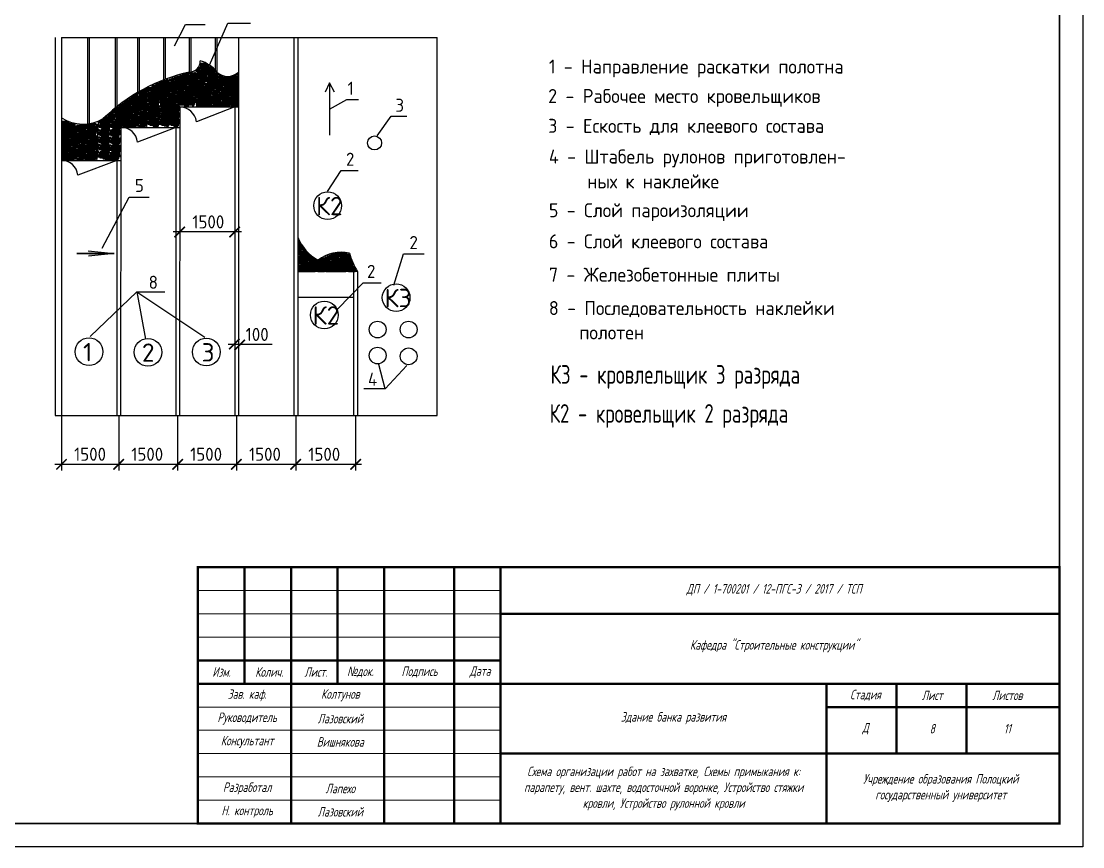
# Model space of a CAD drawing. Header units: millimetres. Extents: x 5763 to 12018931, y 39842 to 3600577.
# Drawn here: x 1861623 to 1907212, y 529475 to 564918 of the extents above; entities that cross this region are included whole.
import ezdxf

# ---------------------------------------------------------------- set-up
doc = ezdxf.new("R2010")
doc.units = ezdxf.units.MM
doc.linetypes.add('ACAD_ISO03W100', pattern=[30, 12, -18])
doc.linetypes.add('ACAD_ISO04W100', pattern=[30, 24, -3, 0, -3])
for name, color, linetype, lineweight in [('0.1 mm ISO', 7, 'Continuous', 9), ('0.4', 7, 'Continuous', 40), ('0.5 mm ISO', 7, 'Continuous', 50), ('МАР 0.8', 7, 'Continuous', 80), ('Оси', 7, 'ACAD_ISO04W100', 15), ('Основная', 7, 'Continuous', 30), ('Основной', 7, 'Continuous', 35)]:
    doc.layers.add(name, color=color, linetype=linetype, lineweight=lineweight)
for name, color, linetype in [('A0-07', 3, 'Continuous'), ('KONTUR', 7, 'Continuous'), ('надколонник', 7, 'Continuous'), ('Размеры', 7, 'Continuous')]:
    doc.layers.add(name, color=color, linetype=linetype)
doc.styles.add('3', font='isocpeur.ttf', dxfattribs={"height": 7})
doc.styles.get("Standard").update_dxf_attribs({"font": 'romans.shx', "width": 0.7, "oblique": 15, "height": 500})
doc.styles.add('style1', font='romans.shx', dxfattribs={"width": 0.7})

msp = doc.modelspace()

# ---------------------------------------------------------------- hatches: boundary and pattern name
h = msp.add_hatch()
h.set_pattern_fill('AR-RROOF', scale=2.25, style=0)
h.set_pattern_definition([(0, (1172642.29, 605653.425), (125.73, 57.15), [857.25, -114.3, 285.75, -57.15]), (0, (1172718.3, 605682), (-57.15, 76.0095), [171.45, -18.8595, 342.9, -42.8625]), (0, (1172670.865, 605702.002), (297.18, 38.2905), [457.2, -80.01, 228.6, -57.15])])
h.paths.add_polyline_path([(1869658.2539, 563055.57125), (1869267.9812, 562954.86287), (1869117.59936, 562777.42423), (1869296.29041, 562611.70675), (1869296.29041, 562709.84433), (1869693.95172, 562565.92433), (1869800.29027, 562743.6746), (1869986.09936, 562754.92423), (1869665.94483, 563052.77721)])
h = msp.add_hatch()
h.set_pattern_fill('AR-RROOF', scale=2.25, style=0)
h.set_pattern_definition([(0, (1172687.29, 605954.924), (125.73, 57.15), [857.25, -114.3, 285.75, -57.15]), (0, (1172763.3, 605983.5), (-57.15, 76.0095), [171.45, -18.8595, 342.9, -42.8625]), (0, (1172715.865, 606003.5), (297.18, 38.2905), [457.2, -80.01, 228.6, -57.15])])
h.paths.add_polyline_path([(1869561.79027, 563114.92424), (1869306.88573, 563147.39337), (1869293.09933, 562883.48597), (1869341.29041, 562860.67424), (1869341.29041, 562858.42424), (1869611.29027, 562867.42397), (1869618.04027, 563049.67424), (1869613.54027, 563101.42424), (1869600.04027, 563103.67424)])
h = msp.add_hatch()
h.set_pattern_fill('AR-RROOF', scale=2.25, style=0)
h.set_pattern_definition([(0, (1171629.79, 605401.424), (125.73, 57.15), [857.25, -114.3, 285.75, -57.15]), (0, (1171705.8, 605430), (-57.15, 76.0095), [171.45, -18.8595, 342.9, -42.8625]), (0, (1171658.365, 605450), (297.18, 38.2905), [457.2, -80.01, 228.6, -57.15])])
h.paths.add_polyline_path([(1868561.84936, 562646.92423), (1867650.59936, 562345.42423), (1868235.59933, 562329.98597), (1868283.79041, 562307.17424), (1868283.79041, 562304.92424), (1868553.79027, 562313.92397), (1868560.54027, 562496.17424), (1868556.04027, 562547.92424), (1868542.54027, 562550.17424)])
h = msp.add_hatch()
h.set_pattern_fill('AR-RROOF', scale=2.25, style=0)
h.set_pattern_definition([(0, (1172922.6, 605378.925), (125.73, 57.15), [857.25, -114.3, 285.75, -57.15]), (0, (1172998.61, 605407.5), (-57.15, 76.0095), [171.45, -18.8595, 342.9, -42.8625]), (0, (1172951.175, 605427.502), (297.18, 38.2905), [457.2, -80.01, 228.6, -57.15])])
h.paths.add_polyline_path([(1869848.84936, 562833.67423), (1868561.48153, 562668.33652), (1868541.59966, 562295.45998), (1869576.59981, 562337.20675), (1869747.59936, 562309.42423), (1869974.26111, 562291.42433), (1870080.59966, 562469.1746), (1870067.09966, 562583.9246), (1870262.84936, 562565.92423)])
h = msp.add_hatch()
h.set_pattern_fill('AR-RROOF', scale=2.25, style=0)
h.set_pattern_definition([(0, (1173387.04, 605270.925), (125.73, 57.15), [857.25, -114.3, 285.75, -57.15]), (0, (1173463.05, 605299.5), (-57.15, 76.0095), [171.45, -18.8595, 342.9, -42.8625]), (0, (1173415.615, 605319.502), (297.18, 38.2905), [457.2, -80.01, 228.6, -57.15])])
h.paths.add_polyline_path([(1870530.59933, 562530.46864), (1870012.7312, 562572.36287), (1869992.84933, 562199.48633), (1870041.04041, 562229.20675), (1870041.04041, 562327.34433), (1870438.70172, 562183.42433), (1870545.04027, 562361.1746), (1870531.54027, 562475.9246), (1870538.29027, 562527.6746)])
h = msp.add_hatch()
h.set_pattern_fill('AR-RROOF', scale=2.25, style=0)
h.set_pattern_definition([(0, (1173911.29, 605376.674), (125.73, 57.15), [857.25, -114.3, 285.75, -57.15]), (0, (1173987.3, 605405.25), (-57.15, 76.0095), [171.45, -18.8595, 342.9, -42.8625]), (0, (1173939.865, 605425.25), (297.18, 38.2905), [457.2, -80.01, 228.6, -57.15])])
h.paths.add_polyline_path([(1870785.79027, 562536.67424), (1870530.88573, 562569.14337), (1870517.09933, 562305.23597), (1870565.29041, 562282.42424), (1870565.29041, 562280.17424), (1870835.29027, 562289.17397), (1870842.04027, 562471.42424), (1870837.54027, 562523.17424), (1870824.04027, 562525.42424)])
h = msp.add_hatch()
h.set_pattern_fill('AR-RROOF', scale=2.25, style=0)
h.set_pattern_definition([(0, (1174192.54, 605396.924), (125.73, 57.15), [857.25, -114.3, 285.75, -57.15]), (0, (1174268.55, 605425.5), (-57.15, 76.0095), [171.45, -18.8595, 342.9, -42.8625]), (0, (1174221.115, 605445.5), (297.18, 38.2905), [457.2, -80.01, 228.6, -57.15])])
h.paths.add_polyline_path([(1870923.22436, 562697.54923), (1870699.34936, 562565.92423), (1870856.84936, 562403.92423), (1870846.54041, 562302.67424), (1870846.54041, 562300.42424), (1870950.22436, 562308.29909), (1870956.97436, 562490.54936), (1870958.09936, 562536.67423), (1870961.47436, 562686.29923)])
h = msp.add_hatch()
h.set_pattern_fill('AR-RROOF', scale=2.25, style=0)
h.set_pattern_definition([(0, (1170124.54, 604762.424), (125.73, 57.15), [857.25, -114.3, 285.75, -57.15]), (0, (1170200.55, 604791), (-57.15, 76.0095), [171.45, -18.8595, 342.9, -42.8625]), (0, (1170153.115, 604811), (297.18, 38.2905), [457.2, -80.01, 228.6, -57.15])])
h.paths.add_polyline_path([(1867288.34936, 562185.67423), (1866683.24257, 561894.62793), (1866669.45616, 561630.72053), (1866778.54041, 561668.17424), (1866778.54041, 561665.92424), (1867048.54027, 561674.92397), (1867055.29027, 561857.17424), (1867050.79027, 561908.92424), (1867261.34936, 561996.67423)])
h = msp.add_hatch()
h.set_pattern_fill('AR-RROOF', scale=2.25, style=0)
h.set_pattern_definition([(0, (1170662.29, 605025.674), (125.73, 57.15), [857.25, -114.3, 285.75, -57.15]), (0, (1170738.3, 605054.25), (-57.15, 76.0095), [171.45, -18.8595, 342.9, -42.8625]), (0, (1170690.865, 605074.25), (297.18, 38.2905), [457.2, -80.01, 228.6, -57.15])])
h.paths.add_polyline_path([(1867598.84936, 562322.92423), (1867281.88573, 562218.14337), (1867268.09933, 561954.23597), (1867316.29041, 561931.42424), (1867316.29041, 561929.17424), (1867586.29027, 561938.17397), (1867593.04027, 562120.42424), (1867588.54027, 562172.17424), (1867575.04027, 562174.42424)])
h = msp.add_hatch()
h.set_pattern_fill('AR-RROOF', scale=2.25, style=0)
h.set_pattern_definition([(0, (1171977.6, 604357.425), (125.73, 57.15), [857.25, -114.3, 285.75, -57.15]), (0, (1172053.61, 604386), (-57.15, 76.0095), [171.45, -18.8595, 342.9, -42.8625]), (0, (1172006.175, 604406.002), (297.18, 38.2905), [457.2, -80.01, 228.6, -57.15])])
h.paths.add_polyline_path([(1869122.83592, 562348.06539), (1867596.59966, 562345.88922), (1867596.59966, 561273.95998), (1868631.59981, 561315.70675), (1868631.59981, 561413.84433), (1869029.26111, 561269.92433), (1869135.59966, 561447.6746), (1869122.09966, 561562.4246), (1869176.09966, 561746.9246)])
h = msp.add_hatch()
h.set_pattern_fill('AR-RROOF', scale=2.25, style=0)
h.set_pattern_definition([(0, (1173521.1, 604325.925), (125.73, 57.15), [857.25, -114.3, 285.75, -57.15]), (0, (1173597.11, 604354.5), (-57.15, 76.0095), [171.45, -18.8595, 342.9, -42.8625]), (0, (1173549.675, 604374.502), (297.18, 38.2905), [457.2, -80.01, 228.6, -57.15])])
h.paths.add_polyline_path([(1870666.33592, 562316.56539), (1869140.09966, 562314.38922), (1869140.09966, 561242.45998), (1870175.09981, 561284.20675), (1870334.84936, 561265.42423), (1870572.76111, 561238.42433), (1870679.09966, 561416.1746), (1870665.59966, 561530.9246), (1870719.59966, 561715.4246)])
h = msp.add_hatch()
h.set_pattern_fill('AR-RROOF', scale=2.25, style=0)
h.set_pattern_definition([(0, (1174028.29, 605151.674), (125.73, 57.15), [857.25, -114.3, 285.75, -57.15]), (0, (1174104.3, 605180.25), (-57.15, 76.0095), [171.45, -18.8595, 342.9, -42.8625]), (0, (1174056.865, 605200.25), (297.18, 38.2905), [457.2, -80.01, 228.6, -57.15])])
h.paths.add_polyline_path([(1870902.79027, 562311.67424), (1870647.88573, 562344.14337), (1870634.09933, 562080.23597), (1870682.29041, 562057.42424), (1870682.29041, 562055.17424), (1870952.29027, 562064.17397), (1870959.04027, 562246.42424), (1870954.54027, 562298.17424), (1870941.04027, 562300.42424)])
h = msp.add_hatch()
h.set_pattern_fill('AR-RROOF', scale=2.25, style=0)
h.set_pattern_definition([(0, (1174037.29, 604931.174), (125.73, 57.15), [857.25, -114.3, 285.75, -57.15]), (0, (1174113.3, 604959.75), (-57.15, 76.0095), [171.45, -18.8595, 342.9, -42.8625]), (0, (1174065.865, 604979.75), (297.18, 38.2905), [457.2, -80.01, 228.6, -57.15])])
h.paths.add_polyline_path([(1870911.79027, 562091.17424), (1870656.88573, 562123.64337), (1870643.09933, 561859.73597), (1870691.29041, 561836.92424), (1870691.29041, 561834.67424), (1870961.29027, 561843.67397), (1870968.04027, 562025.92424), (1870963.54027, 562077.67424), (1870950.04027, 562079.92424)])
h = msp.add_hatch()
h.set_pattern_fill('AR-RROOF', scale=2.25, style=0)
h.set_pattern_definition([(0, (1169620.54, 604456.424), (125.73, 57.15), [857.25, -114.3, 285.75, -57.15]), (0, (1169696.55, 604485), (-57.15, 76.0095), [171.45, -18.8595, 342.9, -42.8625]), (0, (1169649.115, 604505), (297.18, 38.2905), [457.2, -80.01, 228.6, -57.15])])
h.paths.add_polyline_path([(1866012.59936, 561445.42423), (1866226.34933, 561384.98597), (1866274.54041, 561362.17424), (1866274.54041, 561359.92424), (1866544.54027, 561368.92397), (1866551.29027, 561551.17424), (1866546.79027, 561602.92424), (1866737.09936, 561913.42423)])
h = msp.add_hatch()
h.set_pattern_fill('AR-RROOF', scale=2.25, style=0)
h.set_pattern_definition([(0, (1169827.54, 604415.925), (125.73, 57.15), [857.25, -114.3, 285.75, -57.15]), (0, (1169903.55, 604444.5), (-57.15, 76.0095), [171.45, -18.8595, 342.9, -42.8625]), (0, (1169856.115, 604464.502), (297.18, 38.2905), [457.2, -80.01, 228.6, -57.15])])
h.paths.add_polyline_path([(1866971.09933, 561675.46864), (1866453.2312, 561717.36287), (1866433.34933, 561344.48633), (1866481.54041, 561374.20675), (1866481.54041, 561472.34433), (1866879.20172, 561328.42433), (1866985.54027, 561506.1746), (1866972.04027, 561620.9246), (1866978.79027, 561672.6746)])
h = msp.add_hatch()
h.set_pattern_fill('AR-RROOF', scale=2.25, style=0)
h.set_pattern_definition([(0, (1170356.29, 604433.925), (125.73, 57.15), [857.25, -114.3, 285.75, -57.15]), (0, (1170432.3, 604462.5), (-57.15, 76.0095), [171.45, -18.8595, 342.9, -42.8625]), (0, (1170384.865, 604482.502), (297.18, 38.2905), [457.2, -80.01, 228.6, -57.15])])
h.paths.add_polyline_path([(1867499.84933, 561693.46864), (1866981.9812, 561735.36287), (1866962.09933, 561362.48633), (1867010.29041, 561392.20675), (1867010.29041, 561490.34433), (1867407.95172, 561346.42433), (1867589.84936, 561422.92423), (1867500.79027, 561638.9246), (1867507.54027, 561690.6746)])
h = msp.add_hatch()
h.set_pattern_fill('AR-RROOF', scale=2.25, style=0)
h.set_pattern_definition([(0, (1170450.79, 604692.675), (125.73, 57.15), [857.25, -114.3, 285.75, -57.15]), (0, (1170526.8, 604721.25), (-57.15, 76.0095), [171.45, -18.8595, 342.9, -42.8625]), (0, (1170479.365, 604741.252), (297.18, 38.2905), [457.2, -80.01, 228.6, -57.15])])
h.paths.add_polyline_path([(1867594.34933, 561952.21864), (1867076.4812, 561994.11287), (1867056.59933, 561621.23633), (1867104.79041, 561650.95675), (1867104.79041, 561749.09433), (1867587.59936, 561519.67423), (1867608.79027, 561782.9246), (1867595.29027, 561897.6746), (1867602.04027, 561949.4246)])
h = msp.add_hatch()
h.set_pattern_fill('AR-RROOF', scale=2.25, style=0)
h.set_pattern_definition([(0, (1174030.54, 604530.674), (125.73, 57.15), [857.25, -114.3, 285.75, -57.15]), (0, (1174106.55, 604559.25), (-57.15, 76.0095), [171.45, -18.8595, 342.9, -42.8625]), (0, (1174059.115, 604579.25), (297.18, 38.2905), [457.2, -80.01, 228.6, -57.15])])
h.paths.add_polyline_path([(1870905.04027, 561690.67424), (1870650.13573, 561723.14337), (1870636.34933, 561459.23597), (1870684.54041, 561436.42424), (1870684.54041, 561434.17424), (1870954.54027, 561443.17397), (1870961.29027, 561625.42424), (1870956.79027, 561677.17424), (1870943.29027, 561679.42424)])
h = msp.add_hatch()
h.set_pattern_fill('AR-RROOF', scale=2.25, style=0)
h.set_pattern_definition([(0, (1174032.79, 604760.174), (125.73, 57.15), [857.25, -114.3, 285.75, -57.15]), (0, (1174108.8, 604788.75), (-57.15, 76.0095), [171.45, -18.8595, 342.9, -42.8625]), (0, (1174061.365, 604808.75), (297.18, 38.2905), [457.2, -80.01, 228.6, -57.15])])
h.paths.add_polyline_path([(1870907.29027, 561920.17424), (1870652.38573, 561952.64337), (1870638.59933, 561688.73597), (1870686.79041, 561665.92424), (1870686.79041, 561663.67424), (1870956.79027, 561672.67397), (1870963.54027, 561854.92424), (1870959.04027, 561906.67424), (1870945.54027, 561908.92424)])
h = msp.add_hatch()
h.set_pattern_fill('AR-RROOF', scale=2.25, style=0)
h.set_pattern_definition([(0, (1168916.29, 603770.175), (125.73, 57.15), [857.25, -114.3, 285.75, -57.15]), (0, (1168992.3, 603798.75), (-57.15, 76.0095), [171.45, -18.8595, 342.9, -42.8625]), (0, (1168944.865, 603818.752), (297.18, 38.2905), [457.2, -80.01, 228.6, -57.15])])
h.paths.add_polyline_path([(1865731.34936, 561229.42423), (1865541.9812, 561071.61287), (1865522.09933, 560698.73633), (1865570.29041, 560728.45675), (1865570.29041, 560826.59433), (1865967.95172, 560682.67433), (1866074.29027, 560860.4246), (1866060.79027, 560975.1746), (1866067.54027, 561026.9246)])
h = msp.add_hatch()
h.set_pattern_fill('AR-RROOF', scale=2.25, style=0)
h.set_pattern_definition([(0, (1169112.04, 604107.674), (125.73, 57.15), [857.25, -114.3, 285.75, -57.15]), (0, (1169188.05, 604136.25), (-57.15, 76.0095), [171.45, -18.8595, 342.9, -42.8625]), (0, (1169140.615, 604156.25), (297.18, 38.2905), [457.2, -80.01, 228.6, -57.15])])
h.paths.add_polyline_path([(1865994.59936, 561420.67423), (1865715.59936, 561213.67423), (1865717.84933, 561036.23597), (1865766.04041, 561013.42424), (1865766.04041, 561011.17424), (1866036.04027, 561020.17397), (1866042.79027, 561202.42424), (1865974.34936, 561359.92423), (1866024.79027, 561256.42424)])
h = msp.add_hatch()
h.set_pattern_fill('AR-RROOF', scale=2.25, style=0)
h.set_pattern_definition([(0, (1170382.35, 603448.425), (125.73, 57.15), [857.25, -114.3, 285.75, -57.15]), (0, (1170458.36, 603477), (-57.15, 76.0095), [171.45, -18.8595, 342.9, -42.8625]), (0, (1170410.925, 603497.002), (297.18, 38.2905), [457.2, -80.01, 228.6, -57.15])])
h.paths.add_polyline_path([(1867527.58592, 561439.06539), (1866001.34966, 561436.88922), (1866001.34966, 560364.95998), (1867036.34981, 560406.70675), (1867036.34981, 560504.84433), (1867434.01111, 560360.92433), (1867540.34966, 560538.6746), (1867526.84966, 560653.4246), (1867580.84966, 560837.9246)])
h = msp.add_hatch()
h.set_pattern_fill('AR-RROOF', scale=2.25, style=0)
h.set_pattern_definition([(0, (1170894.04, 604008.675), (125.73, 57.15), [857.25, -114.3, 285.75, -57.15]), (0, (1170970.05, 604037.25), (-57.15, 76.0095), [171.45, -18.8595, 342.9, -42.8625]), (0, (1170922.615, 604057.252), (297.18, 38.2905), [457.2, -80.01, 228.6, -57.15])])
h.paths.add_polyline_path([(1868037.59933, 561268.21864), (1867519.7312, 561310.11287), (1867499.84933, 560937.23633), (1867548.04041, 560966.95675), (1867548.04041, 561065.09433), (1867945.70172, 560921.17433), (1868052.04027, 561098.9246), (1868038.54027, 561213.6746), (1868045.29027, 561265.4246)])
h = msp.add_hatch()
h.set_pattern_fill('AR-RROOF', scale=2.25, style=0)
h.set_pattern_definition([(0, (1171269.79, 604017.675), (125.73, 57.15), [857.25, -114.3, 285.75, -57.15]), (0, (1171345.8, 604046.25), (-57.15, 76.0095), [171.45, -18.8595, 342.9, -42.8625]), (0, (1171298.365, 604066.252), (297.18, 38.2905), [457.2, -80.01, 228.6, -57.15])])
h.paths.add_polyline_path([(1868413.34933, 561277.21864), (1867895.4812, 561319.11287), (1867875.59933, 560946.23633), (1867923.79041, 560975.95675), (1867923.79041, 561074.09433), (1868321.45172, 560930.17433), (1868427.79027, 561107.9246), (1868414.29027, 561222.6746), (1868421.04027, 561274.4246)])
h = msp.add_hatch()
h.set_pattern_fill('AR-RROOF', scale=2.25, style=0)
h.set_pattern_definition([(0, (1171735.54, 604314.675), (125.73, 57.15), [857.25, -114.3, 285.75, -57.15]), (0, (1171811.55, 604343.25), (-57.15, 76.0095), [171.45, -18.8595, 342.9, -42.8625]), (0, (1171764.115, 604363.252), (297.18, 38.2905), [457.2, -80.01, 228.6, -57.15])])
h.paths.add_polyline_path([(1868879.09933, 561574.21864), (1868361.2312, 561616.11287), (1868341.34933, 561243.23633), (1868389.54041, 561272.95675), (1868389.54041, 561371.09433), (1868787.20172, 561227.17433), (1868893.54027, 561404.9246), (1868880.04027, 561519.6746), (1868886.79027, 561571.4246)])
h = msp.add_hatch()
h.set_pattern_fill('AR-RROOF', scale=2.25, style=0)
h.set_pattern_definition([(0, (1174026.04, 604339.424), (125.73, 57.15), [857.25, -114.3, 285.75, -57.15]), (0, (1174102.05, 604368), (-57.15, 76.0095), [171.45, -18.8595, 342.9, -42.8625]), (0, (1174054.615, 604388), (297.18, 38.2905), [457.2, -80.01, 228.6, -57.15])])
h.paths.add_polyline_path([(1870900.54027, 561499.42424), (1870645.63573, 561531.89337), (1870631.84933, 561267.98597), (1870680.04041, 561245.17424), (1870680.04041, 561242.92424), (1870950.04027, 561251.92397), (1870956.79027, 561434.17424), (1870952.29027, 561485.92424), (1870938.79027, 561488.17424)])
h = msp.add_hatch()
h.set_pattern_fill('AR-RROOF', scale=2.25, style=0)
h.set_pattern_definition([(0, (1168288.54, 603315.675), (125.73, 57.15), [857.25, -114.3, 285.75, -57.15]), (0, (1168364.55, 603344.25), (-57.15, 76.0095), [171.45, -18.8595, 342.9, -42.8625]), (0, (1168317.115, 603364.252), (297.18, 38.2905), [457.2, -80.01, 228.6, -57.15])])
h.paths.add_polyline_path([(1865204.84936, 560745.67423), (1864914.2312, 560617.11287), (1864894.34933, 560244.23633), (1864942.54041, 560273.95675), (1864942.54041, 560372.09433), (1865340.20172, 560228.17433), (1865446.54027, 560405.9246), (1865433.04027, 560520.6746), (1865439.79027, 560572.4246)])
h = msp.add_hatch()
h.set_pattern_fill('AR-RROOF', scale=2.25, style=0)
h.set_pattern_definition([(0, (1168612.54, 603671.174), (125.73, 57.15), [857.25, -114.3, 285.75, -57.15]), (0, (1168688.55, 603699.75), (-57.15, 76.0095), [171.45, -18.8595, 342.9, -42.8625]), (0, (1168641.115, 603719.75), (297.18, 38.2905), [457.2, -80.01, 228.6, -57.15])])
h.paths.add_polyline_path([(1865533.34936, 561071.92423), (1865195.84936, 560770.42423), (1865218.34933, 560599.73597), (1865266.54041, 560576.92424), (1865266.54041, 560574.67424), (1865536.54027, 560583.67397), (1865543.29027, 560765.92424), (1865538.79027, 560817.67424), (1865525.29027, 560819.92424)])
h = msp.add_hatch()
h.set_pattern_fill('AR-RROOF', scale=2.25, style=0)
h.set_pattern_definition([(0, (1168916.29, 603475.425), (125.73, 57.15), [857.25, -114.3, 285.75, -57.15]), (0, (1168992.3, 603504), (-57.15, 76.0095), [171.45, -18.8595, 342.9, -42.8625]), (0, (1168944.865, 603524.002), (297.18, 38.2905), [457.2, -80.01, 228.6, -57.15])])
h.paths.add_polyline_path([(1866059.84933, 560734.96864), (1865541.9812, 560776.86287), (1865522.09933, 560403.98633), (1865570.29041, 560433.70675), (1865570.29041, 560531.84433), (1865967.95172, 560387.92433), (1866074.29027, 560565.6746), (1866060.79027, 560680.4246), (1866067.54027, 560732.1746)])
h = msp.add_hatch()
h.set_pattern_fill('AR-RROOF', scale=2.25, style=0)
h.set_pattern_definition([(0, (1170871.54, 603455.175), (125.73, 57.15), [857.25, -114.3, 285.75, -57.15]), (0, (1170947.55, 603483.75), (-57.15, 76.0095), [171.45, -18.8595, 342.9, -42.8625]), (0, (1170900.115, 603503.752), (297.18, 38.2905), [457.2, -80.01, 228.6, -57.15])])
h.paths.add_polyline_path([(1868015.09933, 560714.71864), (1867497.2312, 560756.61287), (1867477.34933, 560383.73633), (1867525.54041, 560413.45675), (1867525.54041, 560511.59433), (1867923.20172, 560367.67433), (1868029.54027, 560545.4246), (1868016.04027, 560660.1746), (1868022.79027, 560711.9246)])
h = msp.add_hatch()
h.set_pattern_fill('AR-RROOF', scale=2.25, style=0)
h.set_pattern_definition([(0, (1170880.54, 603736.425), (125.73, 57.15), [857.25, -114.3, 285.75, -57.15]), (0, (1170956.55, 603765), (-57.15, 76.0095), [171.45, -18.8595, 342.9, -42.8625]), (0, (1170909.115, 603785.002), (297.18, 38.2905), [457.2, -80.01, 228.6, -57.15])])
h.paths.add_polyline_path([(1868024.09933, 560995.96864), (1867506.2312, 561037.86287), (1867486.34933, 560664.98633), (1867534.54041, 560694.70675), (1867534.54041, 560792.84433), (1867932.20172, 560648.92433), (1868038.54027, 560826.6746), (1868025.04027, 560941.4246), (1868031.79027, 560993.1746)])
h = msp.add_hatch()
h.set_pattern_fill('AR-RROOF', scale=2.25, style=0)
h.set_pattern_definition([(0, (1171269.79, 603731.925), (125.73, 57.15), [857.25, -114.3, 285.75, -57.15]), (0, (1171345.8, 603760.5), (-57.15, 76.0095), [171.45, -18.8595, 342.9, -42.8625]), (0, (1171298.365, 603780.502), (297.18, 38.2905), [457.2, -80.01, 228.6, -57.15])])
h.paths.add_polyline_path([(1868413.34933, 560991.46864), (1867895.4812, 561033.36287), (1867875.59933, 560660.48633), (1867923.79041, 560690.20675), (1867923.79041, 560788.34433), (1868321.45172, 560644.42433), (1868427.79027, 560822.1746), (1868414.29027, 560936.9246), (1868421.04027, 560988.6746)])
h = msp.add_hatch()
h.set_pattern_fill('AR-RROOF', scale=2.25, style=0)
h.set_pattern_definition([(0, (1171278.79, 603450.675), (125.73, 57.15), [857.25, -114.3, 285.75, -57.15]), (0, (1171354.8, 603479.25), (-57.15, 76.0095), [171.45, -18.8595, 342.9, -42.8625]), (0, (1171307.365, 603499.252), (297.18, 38.2905), [457.2, -80.01, 228.6, -57.15])])
h.paths.add_polyline_path([(1868422.34933, 560710.21864), (1867904.4812, 560752.11287), (1867884.59933, 560379.23633), (1867932.79041, 560408.95675), (1867932.79041, 560507.09433), (1868330.45172, 560363.17433), (1868436.79027, 560540.9246), (1868423.29027, 560655.6746), (1868430.04027, 560707.4246)])
h = msp.add_hatch()
h.set_pattern_fill('AR-RROOF', scale=2.25, style=0)
h.set_pattern_definition([(0, (1166745.04, 603466.424), (125.73, 57.15), [857.25, -114.3, 285.75, -57.15]), (0, (1166821.05, 603495), (-57.15, 76.0095), [171.45, -18.8595, 342.9, -42.8625]), (0, (1166773.615, 603515), (297.18, 38.2905), [457.2, -80.01, 228.6, -57.15])])
h.paths.add_polyline_path([(1863619.54027, 560626.42424), (1863364.63573, 560658.89337), (1863350.84933, 560394.98597), (1863399.04041, 560372.17424), (1863399.04041, 560369.92424), (1863669.04027, 560378.92397), (1863675.79027, 560561.17424), (1863671.29027, 560612.92424), (1863657.79027, 560615.17424)])
h = msp.add_hatch()
h.set_pattern_fill('AR-RROOF', scale=2.25, style=0)
h.set_pattern_definition([(0, (1167738.6, 603095.175), (125.73, 57.15), [857.25, -114.3, 285.75, -57.15]), (0, (1167814.61, 603123.75), (-57.15, 76.0095), [171.45, -18.8595, 342.9, -42.8625]), (0, (1167767.175, 603143.752), (297.18, 38.2905), [457.2, -80.01, 228.6, -57.15])])
h.paths.add_polyline_path([(1864815.59936, 560536.42423), (1863377.48153, 560384.58652), (1863357.59966, 560011.70998), (1864370.09936, 560023.42423), (1864550.09936, 560018.92423), (1864790.26111, 560007.67433), (1864896.59966, 560185.4246), (1864883.09966, 560300.1746), (1864937.09966, 560484.6746)])
h = msp.add_hatch()
h.set_pattern_fill('AR-RROOF', scale=2.25, style=0)
h.set_pattern_definition([(0, (1167026.29, 603385.424), (125.73, 57.15), [857.25, -114.3, 285.75, -57.15]), (0, (1167102.3, 603414), (-57.15, 76.0095), [171.45, -18.8595, 342.9, -42.8625]), (0, (1167054.865, 603434), (297.18, 38.2905), [457.2, -80.01, 228.6, -57.15])])
h.paths.add_polyline_path([(1863900.79027, 560545.42424), (1863645.88573, 560577.89337), (1863632.09933, 560313.98597), (1863680.29041, 560291.17424), (1863680.29041, 560288.92424), (1863950.29027, 560297.92397), (1863957.04027, 560480.17424), (1863952.54027, 560531.92424), (1863939.04027, 560534.17424)])
h = msp.add_hatch()
h.set_pattern_fill('AR-RROOF', scale=2.25, style=0)
h.set_pattern_definition([(0, (1168266.04, 602989.425), (125.73, 57.15), [857.25, -114.3, 285.75, -57.15]), (0, (1168342.05, 603018), (-57.15, 76.0095), [171.45, -18.8595, 342.9, -42.8625]), (0, (1168294.615, 603038.002), (297.18, 38.2905), [457.2, -80.01, 228.6, -57.15])])
h.paths.add_polyline_path([(1865409.59933, 560248.96864), (1864891.7312, 560290.86287), (1864871.84933, 559917.98633), (1864920.04041, 559947.70675), (1864920.04041, 560045.84433), (1865317.70172, 559901.92433), (1865424.04027, 560079.6746), (1865410.54027, 560194.4246), (1865417.29027, 560246.1746)])
h = msp.add_hatch()
h.set_pattern_fill('AR-RROOF', scale=2.25, style=0)
h.set_pattern_definition([(0, (1168727.29, 602993.925), (125.73, 57.15), [857.25, -114.3, 285.75, -57.15]), (0, (1168803.3, 603022.5), (-57.15, 76.0095), [171.45, -18.8595, 342.9, -42.8625]), (0, (1168755.865, 603042.502), (297.18, 38.2905), [457.2, -80.01, 228.6, -57.15])])
h.paths.add_polyline_path([(1865870.84933, 560253.46864), (1865352.9812, 560295.36287), (1865333.09933, 559922.48633), (1865381.29041, 559952.20675), (1865381.29041, 560050.34433), (1865778.95172, 559906.42433), (1865885.29027, 560084.1746), (1865871.79027, 560198.9246), (1865878.54027, 560250.6746)])
h = msp.add_hatch()
h.set_pattern_fill('AR-RROOF', scale=2.25, style=0)
h.set_pattern_definition([(0, (1168776.79, 603322.425), (125.73, 57.15), [857.25, -114.3, 285.75, -57.15]), (0, (1168852.8, 603351), (-57.15, 76.0095), [171.45, -18.8595, 342.9, -42.8625]), (0, (1168805.365, 603371.002), (297.18, 38.2905), [457.2, -80.01, 228.6, -57.15])])
h.paths.add_polyline_path([(1865920.34933, 560581.96864), (1865402.4812, 560623.86287), (1865382.59933, 560250.98633), (1865430.79041, 560280.70675), (1865430.79041, 560378.84433), (1865828.45172, 560234.92433), (1865934.79027, 560412.6746), (1865921.29027, 560527.4246), (1865928.04027, 560579.1746)])
h = msp.add_hatch()
h.set_pattern_fill('AR-RROOF', scale=2.25, style=0)
h.set_pattern_definition([(0, (1167734.1, 602033.175), (125.73, 57.15), [857.25, -114.3, 285.75, -57.15]), (0, (1167810.11, 602061.75), (-57.15, 76.0095), [171.45, -18.8595, 342.9, -42.8625]), (0, (1167762.675, 602081.752), (297.18, 38.2905), [457.2, -80.01, 228.6, -57.15])])
h.paths.add_polyline_path([(1864879.33592, 560023.81539), (1863353.09966, 560021.63922), (1863353.09966, 558949.70998), (1864388.09981, 558991.45675), (1864525.34936, 558970.42423), (1864785.76111, 558945.67433), (1864892.09966, 559123.4246), (1864878.59966, 559238.1746), (1864932.59966, 559422.6746)])
h = msp.add_hatch()
h.set_pattern_fill('AR-RROOF', scale=2.25, style=0)
h.set_pattern_definition([(0, (1168275.04, 602678.925), (125.73, 57.15), [857.25, -114.3, 285.75, -57.15]), (0, (1168351.05, 602707.5), (-57.15, 76.0095), [171.45, -18.8595, 342.9, -42.8625]), (0, (1168303.615, 602727.502), (297.18, 38.2905), [457.2, -80.01, 228.6, -57.15])])
h.paths.add_polyline_path([(1865418.59933, 559938.46864), (1864900.7312, 559980.36287), (1864880.84933, 559607.48633), (1864929.04041, 559637.20675), (1864929.04041, 559735.34433), (1865326.70172, 559591.42433), (1865433.04027, 559769.1746), (1865419.54027, 559883.9246), (1865426.29027, 559935.6746)])
h = msp.add_hatch()
h.set_pattern_fill('AR-RROOF', scale=2.25, style=0)
h.set_pattern_definition([(0, (1168745.29, 602663.175), (125.73, 57.15), [857.25, -114.3, 285.75, -57.15]), (0, (1168821.3, 602691.75), (-57.15, 76.0095), [171.45, -18.8595, 342.9, -42.8625]), (0, (1168773.865, 602711.752), (297.18, 38.2905), [457.2, -80.01, 228.6, -57.15])])
h.paths.add_polyline_path([(1865888.84933, 559922.71864), (1865370.9812, 559964.61287), (1865351.09933, 559591.73633), (1865399.29041, 559621.45675), (1865399.29041, 559719.59433), (1865796.95172, 559575.67433), (1865903.29027, 559753.4246), (1865889.79027, 559868.1746), (1865896.54027, 559919.9246)])
h = msp.add_hatch()
h.set_pattern_fill('AR-RROOF', scale=2.25, style=0)
h.set_pattern_definition([(0, (1168288.54, 602366.175), (125.73, 57.15), [857.25, -114.3, 285.75, -57.15]), (0, (1168364.55, 602394.75), (-57.15, 76.0095), [171.45, -18.8595, 342.9, -42.8625]), (0, (1168317.115, 602414.752), (297.18, 38.2905), [457.2, -80.01, 228.6, -57.15])])
h.paths.add_polyline_path([(1865432.09933, 559625.71864), (1864914.2312, 559667.61287), (1864894.34933, 559294.73633), (1864942.54041, 559324.45675), (1864942.54041, 559422.59433), (1865340.20172, 559278.67433), (1865446.54027, 559456.4246), (1865433.04027, 559571.1746), (1865439.79027, 559622.9246)])
h = msp.add_hatch()
h.set_pattern_fill('AR-RROOF', scale=2.25, style=0)
h.set_pattern_definition([(0, (1168758.79, 602332.425), (125.73, 57.15), [857.25, -114.3, 285.75, -57.15]), (0, (1168834.8, 602361), (-57.15, 76.0095), [171.45, -18.8595, 342.9, -42.8625]), (0, (1168787.365, 602381.002), (297.18, 38.2905), [457.2, -80.01, 228.6, -57.15])])
h.paths.add_polyline_path([(1865902.34933, 559591.96864), (1865384.4812, 559633.86287), (1865364.59933, 559260.98633), (1865412.79041, 559290.70675), (1865412.79041, 559388.84433), (1865810.45172, 559244.92433), (1865916.79027, 559422.6746), (1865903.29027, 559537.4246), (1865910.04027, 559589.1746)])
h = msp.add_hatch()
h.set_pattern_fill('AR-RROOF', scale=2.25, style=0)
h.set_pattern_definition([(0, (1168239.04, 602048.925), (125.73, 57.15), [857.25, -114.3, 285.75, -57.15]), (0, (1168315.05, 602077.5), (-57.15, 76.0095), [171.45, -18.8595, 342.9, -42.8625]), (0, (1168267.615, 602097.502), (297.18, 38.2905), [457.2, -80.01, 228.6, -57.15])])
h.paths.add_polyline_path([(1865382.59933, 559308.46864), (1864864.7312, 559350.36287), (1864844.84933, 558977.48633), (1864893.04041, 559007.20675), (1864893.04041, 559105.34433), (1865290.70172, 558961.42433), (1865397.04027, 559139.1746), (1865383.54027, 559253.9246), (1865390.29027, 559305.6746)])
h = msp.add_hatch()
h.set_pattern_fill('AR-RROOF', scale=2.25, style=0)
h.set_pattern_definition([(0, (1168713.79, 602030.925), (125.73, 57.15), [857.25, -114.3, 285.75, -57.15]), (0, (1168789.8, 602059.5), (-57.15, 76.0095), [171.45, -18.8595, 342.9, -42.8625]), (0, (1168742.365, 602079.502), (297.18, 38.2905), [457.2, -80.01, 228.6, -57.15])])
h.paths.add_polyline_path([(1865857.34933, 559290.46864), (1865339.4812, 559332.36287), (1865319.59933, 558959.48633), (1865367.79041, 558989.20675), (1865517.59936, 558970.42423), (1865765.45172, 558943.42433), (1865871.79027, 559121.1746), (1865858.29027, 559235.9246), (1865865.04027, 559287.6746)])
h = msp.add_hatch()
h.set_pattern_fill('AR-RROOF', scale=2.25, style=0)
h.set_pattern_definition([(0, (1176890.29, 597271.05), (125.73, 57.15), [857.25, -114.3, 285.75, -57.15]), (0, (1176966.3, 597299.624), (-57.15, 76.0095), [171.45, -18.8595, 342.9, -42.8625]), (0, (1176918.865, 597319.627), (297.18, 38.2905), [457.2, -80.01, 228.6, -57.15])])
h.paths.add_polyline_path([(1873749.55163, 555169.68966), (1873496.09936, 555653.92423), (1873496.09933, 554199.61106), (1873544.29041, 554176.79933), (1873544.29041, 554174.54933), (1876067.85235, 554180.27253), (1874373.59936, 554659.42423), (1874128.46978, 554822.91202), (1874114.96978, 554825.16202)])
h = msp.add_hatch()
h.set_pattern_fill('AR-RROOF', scale=2.25, style=0)
h.set_pattern_definition([(0, (1178593.54, 597598.424), (125.73, 57.15), [857.25, -114.3, 285.75, -57.15]), (0, (1178669.55, 597627), (-57.15, 76.0095), [171.45, -18.8595, 342.9, -42.8625]), (0, (1178622.115, 597647), (297.18, 38.2905), [457.2, -80.01, 228.6, -57.15])])
h.paths.add_polyline_path([(1875011.75745, 554959.33414), (1874373.59936, 554659.42423), (1875154.34936, 554438.92423), (1876067.84403, 554174.54932), (1875857.57069, 554554.55299), (1875716.84936, 554965.42423), (1875556.67929, 554990.86848), (1875544.88785, 554992.10853), (1875528.8933, 554993.65386)])
at = {"layer": 'надколонник', "linetype": 'ACAD_ISO03W100'}
h = msp.add_hatch(color=0, dxfattribs=at)
h.paths.add_polyline_path([(1864493.1614, 555066.50777), (1864547.11451, 554958.67163), (1864545.08963, 554952.35116), (1865621.043, 554952.35116)])
h.paths.add_polyline_path([(1865621.043, 554952.35116), (1864545.08963, 554952.35116), (1864505.51544, 554828.8242)])
msp.add_hatch(color=0, dxfattribs=at).paths.add_polyline_path([(1865621.043, 554952.35116), (1864545.08963, 554952.35116), (1864505.51544, 554828.8242)])

# ---------------------------------------------------------------- linework, layer by layer
at = {"ltscale": 150}
msp.add_line((1906211.87902, 541475.20431), (1906211.87902, 587955.20431), dxfattribs=at)
at = {"color": 0, "linetype": 'ByBlock', "const_width": 67.5}
for points in [[(1868206.16988, 555644.72876), (1868656.16988, 556094.72876)], [(1868656.16988, 556094.72876), (1868206.16988, 555644.72876)], [(1870568.84949, 555644.03908), (1871018.84949, 556094.03908)], [(1871018.84949, 556094.03908), (1870568.84949, 555644.03908)], [(1871002.21423, 551285.78916), (1870552.21423, 550835.78916)], [(1871231.71423, 551245.28916), (1870781.71423, 550795.28916)], [(1863128.09936, 545668.87099), (1863578.09936, 546118.87099)], [(1863578.09936, 546118.87099), (1863128.09936, 545668.87099)], [(1863128.09936, 545668.87099), (1863578.09936, 546118.87099)], [(1863578.09936, 546118.87099), (1863128.09936, 545668.87099)], [(1865582.84936, 545668.87099), (1866032.84936, 546118.87099)], [(1866032.84936, 546118.87099), (1865582.84936, 545668.87099)], [(1868111.84936, 545668.87099), (1868561.84936, 546118.87099)], [(1868561.84936, 546118.87099), (1868111.84936, 545668.87099)], [(1870638.59936, 545668.87099), (1871088.59936, 546118.87099)], [(1871088.59936, 546118.87099), (1870638.59936, 545668.87099)], [(1873187.84936, 545668.87099), (1873637.84936, 546118.87099)], [(1873637.84936, 546118.87099), (1873187.84936, 545668.87099)], [(1875759.59936, 545668.87099), (1876209.59936, 546118.87099)], [(1876209.59936, 546118.87099), (1875759.59936, 545668.87099)]]:
    msp.add_lwpolyline(points, dxfattribs=at)
at = {"layer": '0.1 mm ISO'}
for p, q in [((1882211.87902, 540475.20431), (1869211.87902, 540475.20431)), ((1882211.87902, 539475.20431), (1869211.87902, 539475.20431)), ((1882211.87902, 538475.20431), (1869211.87902, 538475.20431)), ((1882211.87902, 535475.20431), (1869211.87902, 535475.20431)), ((1882211.87902, 534475.20431), (1869211.87902, 534475.20431)), ((1882211.87902, 533475.20431), (1869211.87902, 533475.20431)), ((1882211.87902, 532475.20431), (1869211.87902, 532475.20431)), ((1882211.87902, 531475.20431), (1869211.87902, 531475.20431))]:
    msp.add_line(p, q, dxfattribs=at)
at = {"layer": '0.5 mm ISO', "const_width": 100}
for points in [[(1869211.87902, 541475.20431), (1869211.87902, 530475.20431), (1906211.87902, 530475.20431), (1906211.87902, 541475.20431), (1869211.87902, 541475.20431)], [(1871211.87902, 541475.20431), (1871211.87902, 536475.20431)], [(1873211.87902, 541475.20431), (1873211.87902, 530475.20431)], [(1875211.87902, 541475.20431), (1875211.87902, 536475.20431)], [(1877211.87902, 541475.20431), (1877211.87902, 530475.20431)], [(1880211.87902, 541475.20431), (1880211.87902, 530475.20431)], [(1882211.87902, 541475.20431), (1882211.87902, 530475.20431)], [(1882211.87902, 539475.20431), (1906211.87902, 539475.20431)], [(1869211.87902, 537475.20431), (1882211.87902, 537475.20431)], [(1869211.87902, 536475.20431), (1882211.87902, 536475.20431)], [(1882211.87902, 536475.20431), (1906211.87902, 536475.20431)], [(1896211.87902, 536475.20431), (1896211.87902, 530475.20431)], [(1899211.87902, 536475.20431), (1899211.87902, 533475.20431)], [(1902211.87902, 536475.20431), (1902211.87902, 533475.20431)], [(1896211.87902, 535475.20431), (1906211.87902, 535475.20431)], [(1882211.87902, 533475.20431), (1906211.87902, 533475.20431)]]:
    msp.add_lwpolyline(points, dxfattribs=at)
at = {"layer": 'A0-07', "color": 0}
for p, q in [((1864493.1614, 555066.50777), (1865621.043, 554952.35116)), ((1865621.043, 554952.35116), (1864505.51544, 554828.8242))]:
    msp.add_line(p, q, dxfattribs=at)
at = {"layer": 'KONTUR'}
for p, q in [((1907211.87902, 648275.20431), (1907211.87902, 529475.20431)), ((1907211.87902, 529475.20431), (1739011.87902, 529475.20431))]:
    msp.add_line(p, q, dxfattribs=at)
at = {"layer": 'МАР 0.8', "color": 7, "lineweight": 25}
for centre in [(1874781.21874, 557001.75311), (1877724.21874, 553050.75311), (1874637.6479, 552303.47675), (1864534.71874, 550728.75311), (1867063.71874, 550706.25311), (1869570.21874, 550717.50311)]:
    msp.add_circle(centre, 594.36949, dxfattribs=at)
at = {"layer": 'Оси', "color": 0, "linetype": 'ByBlock', "lineweight": 25, "ltscale": 100}
for p, q in [((1868210.84936, 563855.17423), (1868683.34936, 564784.42423)), ((1868683.34936, 564784.42423), (1869518.09936, 564784.42423)), ((1869707.97728, 563038.35143), (1870492.34936, 564831.67423)), ((1870492.34936, 564831.67423), (1871468.84936, 564831.67423)), ((1863082.89067, 564214.92843), (1863082.89067, 547988.17423)), ((1863353.09936, 564226.42423), (1863353.09936, 547988.17423)), ((1863353.09936, 564226.42423), (1870960.34936, 564226.42423)), ((1863353.09936, 564226.42423), (1864464.59936, 564226.42423)), ((1864464.59936, 564226.42423), (1864464.59936, 560510.244)), ((1864464.59936, 564226.42423), (1865576.09936, 564226.42423)), ((1864534.34894, 564226.42451), (1864534.34894, 560519.31134)), ((1865576.09936, 564226.42423), (1866687.59936, 564226.42423)), ((1865652.59894, 564226.42451), (1865652.59894, 561188.42712)), ((1865722.34852, 564226.42479), (1865722.34852, 561244.43313)), ((1865722.34894, 564226.42451), (1865722.34852, 561244.43313)), ((1866617.84936, 564226.42423), (1866617.84936, 561857.6645)), ((1866687.59936, 564226.42423), (1867799.09936, 564226.42423)), ((1866687.59936, 564226.42423), (1866687.59936, 561898.05785)), ((1866687.59936, 564226.42423), (1866687.59936, 561898.05785)), ((1867729.34936, 564226.42423), (1867729.34936, 562394.78935)), ((1867799.09936, 564226.42423), (1867799.09917, 562421.46887)), ((1867799.09936, 564226.42423), (1868910.59936, 564226.42423)), ((1868840.84936, 564226.42423), (1868840.84936, 562732.42423)), ((1868910.59936, 564226.42423), (1870022.09936, 564226.42423)), ((1868910.59936, 564226.42423), (1868910.59936, 562736.19403)), ((1869952.34936, 564226.42423), (1869952.34936, 562820.9061)), ((1870022.09936, 564226.42423), (1870022.09915, 562732.42451)), ((1870022.09936, 564226.42423), (1879483.34936, 564226.42423)), ((1870960.34936, 564226.42423), (1870960.34936, 547988.17423)), ((1873329.59949, 564226.42423), (1873329.59949, 547988.17423)), ((1873496.09936, 564226.42423), (1873496.09936, 547988.17423)), ((1879483.34936, 548500.92843), (1879483.34936, 564214.92843)), ((1874868.59936, 562266.67423), (1874681.84936, 561866.17423)), ((1874868.59936, 562266.67423), (1874868.59936, 560025.67423)), ((1875075.59936, 561866.17423), (1874868.59936, 562266.67423)), ((1868435.64553, 561238.42423), (1868424.59936, 547988.17423)), ((1868435.64553, 561238.42423), (1870793.84949, 561238.42423)), ((1868435.64553, 561238.42423), (1870960.34936, 561238.42423)), ((1870793.84949, 561238.42423), (1869144.39553, 560603.92423)), ((1870793.84949, 561238.42423), (1870793.84949, 547988.17423)), ((1874868.59936, 561146.17423), (1875611.09936, 561560.17423)), ((1875611.09936, 561560.17423), (1876112.84936, 561560.17423)), ((1876911.59936, 560000.92423), (1877503.34936, 560842.42423)), ((1877503.34936, 560842.42423), (1878176.09936, 560842.42423)), ((1865906.83851, 560360.92423), (1865888.84936, 547988.17423)), ((1865906.83851, 560360.92423), (1868258.09936, 560360.92423)), ((1865911.14565, 560360.92423), (1868434.91387, 560360.77683)), ((1868258.09936, 560360.92423), (1866619.89565, 559726.42423)), ((1868258.09949, 560360.92423), (1868258.09949, 547988.17423)), ((1863346.34936, 558945.67423), (1865722.34936, 558945.67423)), ((1863353.09936, 558945.67423), (1865904.78045, 558945.40899)), ((1865722.34936, 558945.67423), (1864055.09936, 558311.17423)), ((1865722.34936, 558945.67423), (1865722.34949, 547988.17423)), ((1874776.34936, 557613.67423), (1875368.09936, 558511.42423)), ((1875368.09936, 558511.42423), (1876097.09936, 558511.42423)), ((1865092.34936, 555172.42423), (1866253.34936, 557366.17423)), ((1866253.34936, 557366.17423), (1867110.59936, 557366.17423)), ((1877622.59936, 553592.92423), (1878045.59936, 554933.92423)), ((1878045.59936, 554933.92423), (1878927.59936, 554933.92423)), ((1876067.84403, 554174.54932), (1873496.09936, 554174.54932)), ((1875892.34946, 554174.54932), (1875892.34958, 547988.17432)), ((1876067.84403, 554174.54932), (1876058.84946, 547988.17432)), ((1875203.84936, 552562.42423), (1876301.84936, 553680.67423)), ((1876301.84936, 553680.67423), (1877084.84936, 553680.67423)), ((1864583.84936, 551381.17423), (1866586.34936, 553298.17423)), ((1866586.34936, 553298.17423), (1866959.84936, 551266.42423)), ((1866586.34936, 553298.17423), (1869506.84936, 551351.92423)), ((1866586.34936, 553298.17423), (1867796.84936, 553298.17423)), ((1873505.09936, 553077.67423), (1875883.34936, 553077.67423)), ((1876970.09936, 550193.17423), (1877235.59936, 549153.67423)), ((1878187.34936, 550139.17423), (1877251.34936, 549135.67423)), ((1877251.34936, 549135.67423), (1876335.59936, 549135.67423)), ((1879483.34936, 547988.17423), (1879483.34936, 548500.92843)), ((1863082.89067, 547988.17423), (1879483.34936, 547988.17423))]:
    msp.add_line(p, q, dxfattribs=at)
for centre, radius in [((1876799.09936, 559690.42423), 300.82761), ((1876929.59936, 551680.42423), 360.25304), ((1878259.60231, 551680.42423), 360.25304), ((1876929.59936, 550562.42706), 360.25304), ((1878259.60231, 550530.92706), 360.25304)]:
    msp.add_circle(centre, radius, dxfattribs=at)
for centre, radius, start, end in [((1868851.11521, 563189.63554), 457.32655, 268.713743336, 3.450421801), ((1869005.28905, 562002.60843), 1251.61269, 35.668901674, 76.022117167), ((1870524.02868, 555193.01176), 7725.01346, 102.584951293, 134.141260813), ((1870491.22436, 563246.12127), 695.67444, 227.59664655, 312.40335345), ((1868433.49196, 560522.92423), 715.50324, 6.50022032, 89.827546915), ((1864281.29334, 562193.11068), 1692.82053, 236.748707277, 300.642881028), ((1865908.99208, 559645.42423), 715.50324, 6.50022032, 90.172453085), ((1863344.19579, 558230.17423), 715.50324, 6.50022032, 89.827546915), ((1875314.30532, 556373.84125), 1955.54428, 201.601044892, 241.24628636), ((1875378.22436, 553350.65217), 1649.89566, 78.156436513, 127.510162858), ((1878123.21555, 555560.05873), 2478.74734, 193.880233847, 213.983592801)]:
    msp.add_arc(centre, radius, start, end, dxfattribs=at)
at = {"layer": 'Основная'}
for q in [(1906211.87902, 647275.20431), (1740611.87902, 530475.20431)]:
    msp.add_line((1906211.87902, 530475.20431), q, dxfattribs=at)
at = {"layer": 'Основной', "color": 0, "lineweight": 30}
msp.add_line((1864016.32693, 554952.35116), (1865621.043, 554952.35116), dxfattribs=at)
at = {"layer": 'Размеры'}
for p, q in [((1871077.34936, 555869.03908), (1868147.84936, 555869.03908)), ((1872393.59936, 551045.92406), (1870503.59906, 551045.92406)), ((1863353.09936, 547988.17423), (1863353.09936, 545632.87099)), ((1863353.09936, 547988.17423), (1863353.09936, 545632.87099)), ((1863353.09936, 547988.17423), (1863353.09936, 545632.87099)), ((1863353.09936, 547988.17423), (1863353.09936, 545632.87099)), ((1865807.84936, 547988.17423), (1865807.84936, 545632.87099)), ((1865807.84936, 547988.17423), (1865807.84936, 545632.87099)), ((1868336.84936, 547988.17423), (1868336.84936, 545632.87099)), ((1868336.84936, 547988.17423), (1868336.84936, 545632.87099)), ((1870863.59936, 547988.17423), (1870863.59936, 545632.87099)), ((1870863.59936, 547988.17423), (1870863.59936, 545632.87099)), ((1873412.84936, 547988.17423), (1873412.84936, 545632.87099)), ((1873412.84936, 547988.17423), (1873412.84936, 545632.87099)), ((1875984.59936, 547988.17423), (1875984.59936, 545632.87099)), ((1875984.59936, 547988.17423), (1875984.59936, 545632.87099)), ((1865999.96853, 545893.18131), (1863070.46853, 545893.18131)), ((1868454.02885, 545892.49163), (1865524.52885, 545892.49163)), ((1870983.71853, 545891.80195), (1868054.21853, 545891.80195)), ((1873510.46853, 545891.11227), (1870580.96853, 545891.11227)), ((1876236.59936, 545890.42259), (1873127.45981, 545890.42259))]:
    msp.add_line(p, q, dxfattribs=at)

# ---------------------------------------------------------------- texts
at = {"color": 7, "linetype": 'ByBlock', "lineweight": 25, "width": 0.9}
for s, p in [('1', (1875638.66228, 561756.74458)), ('3', (1877692.91228, 561029.99458)), ('2', (1875568.91228, 558710.24458)), ('5', (1866505.91228, 557585.24458)), ('2', (1878295.91228, 555134.99458)), ('2', (1876473.41228, 553895.24458)), ('8', (1867095.18711, 553428.4729)), ('4', (1876516.16228, 549264.74458))]:
    msp.add_text(s, height=562.5, dxfattribs=at).set_placement(p)
at = {"color": 7, "lineweight": 18, "ltscale": 0.5, "style": 'style1', "width": 0.7}
for s, p in [('К3 - кровлельщик 3 разряда', (1884355.69339, 549353.11067)), ('К2 - кровельщик 2 разряда', (1884315.535, 547678.94038))]:
    msp.add_text(s, height=800, dxfattribs=at).set_placement(p)
at = {"layer": '0.1 mm ISO', "char_height": 350, "attachment_point": 5}
for s, insert, width in [('{\\H1.1667x;ДП / 1-700201 / 12-ПГС-3 / 2017 / ТСП}', (1893955.28995, 540507.43943), 11562.7888544), ('{\\H1.1667x;Кафедра "Строительные конструкции"}', (1893955.28995, 538086.41888), 11562.7888544), ('{\\H1.1667x;Изм.}', (1870222.55282, 536977.51184), 2090.5914226), ('{\\H1.1667x;Колич.}', (1872273.65966, 536977.51184), 2090.5914226), ('{\\H1.1667x;Лист.}', (1874274.74347, 536977.51184), 2090.5914226), ('\\pxi-0.01,l0.02,t0.02;{\\fArial|b0|i0|c204|p34;\\H1.1667x;№\\Fromans|c204;док.}', (1876184.73885, 536977.51184), 2745.4120536), ('{\\H1.1667x;Подпись}', (1878727.14903, 536977.51184), 2090.5914226), ('{\\H1.1667x;Дата}', (1881328.55522, 536977.51184), 2090.5914226), ('{\\H1.1667x;Зав. каф.}', (1871325.12346, 535977.51184), 3852.890999), ('{\\H1.1667x;Колтунов }', (1875325.12346, 535977.51184), 3852.890999), ('{\\H1.1667x;Стадия}', (1897879.19505, 535977.51184), 2090.5914226), ('{\\H1.1667x;Лист}', (1900746.23683, 535977.51184), 2090.5914226), ('{\\H1.1667x;Листов}', (1903971.65615, 535977.51184), 2416.389182), ('{\\H1.1667x;Руководитель}', (1871325.12346, 534977.51184), 3852.890999), ('{\\H1.1667x;Здание банка развития}', (1889633.05299, 534996.62894), 7400.7293886), ('{\\H1.1667x;Лазовский}', (1875325.12346, 534977.51184), 3852.890999), ('{\\H1.1667x;Д}', (1897879.19505, 534544.0051), 1023.0485804), ('\\pxqc;{\\H1.1667x;8}', (1900746.23683, 534544.0051), 622.7292292), ('\\pxqc;{\\H1.1667x;11}', (1903971.65615, 534544.0051), 1148.6866642), ('{\\H1.1667x;Консультант}', (1871325.12346, 533977.51184), 3852.890999), ('{\\H1.1667x;Вишнякова}', (1875325.12346, 533977.51184), 3852.890999), ('{\\H1.1667x;Схема организации работ на захватке, Схемы примыкания к: парапету, вент. шахте, водосточной воронке, Устройство стяжки кровли, Устройство рулонной кровли}', (1889211.87902, 531975.20431), 14000), ('{\\H1.1667x;Учреждение образования Полоцкий государственный университет}', (1901113.39569, 531996.62894), 8371.8751639), ('{\\H1.1667x;Разработал}', (1871325.12346, 531977.51184), 3852.890999), ('{\\H1.1667x;Лапехо}', (1875325.12346, 531977.51184), 3852.890999), ('{\\H1.1667x;Н. контроль}', (1871325.12346, 530977.51184), 3852.890999), ('{\\H1.1667x;Лазовский}', (1875325.12346, 530977.51184), 3852.890999)]:
    msp.add_mtext(s, dxfattribs=dict(at, insert=insert, width=width))
at = {"layer": '0.4', "color": 7, "linetype": 'ByBlock', "lineweight": 25, "width": 0.9}
for s, p in [('1 - Направление раскатки полотна  ', (1884284.67265, 562671.66604)), ('2 - Рабочее место кровельщиков ', (1884252.66846, 561407.1105)), ('3 - Ескость для клеевого состава', (1884252.66846, 560126.1105)), ('4 - Штабель рулонов приготовлен-', (1884284.67265, 558807.66604)), (' ных к наклейке', (1885573.74882, 557739.73787)), ('5 - Слой пароизоляции', (1884284.67265, 556502.16604)), ('6 - Слой клеевого состава', (1884284.67265, 555167.16604)), ('7 - Железобетонные плиты', (1884284.67265, 553736.16604)), ('8 - Последовательность наклейки ', (1884284.67265, 552303.66604)), ('полотен', (1885591.74882, 551256.73787))]:
    msp.add_text(s, height=600, dxfattribs=at).set_placement(p)
at = {"layer": 'МАР 0.8', "linetype": 'ByBlock', "lineweight": 25, "style": '3'}
for s, p in [('К2', (1874283.00226, 556591.09249)), ('К3', (1877226.00226, 552640.09249)), ('К2', (1874139.43142, 551892.81613)), ('1', (1864280.09936, 550318.09249)), ('2', (1866809.09936, 550295.59249)), ('3', (1869369.59936, 550306.84249))]:
    msp.add_text(s, height=787.5, dxfattribs=at).set_placement(p)
at = {"layer": 'Размеры', "linetype": 'ByBlock', "lineweight": 25, "ltscale": 0.8, "width": 0.9}
for s, p in [('1500', (1868971.34936, 556022.32046)), ('100', (1871263.42415, 551190.14075)), ('1500', (1863893.96853, 546046.46269)), ('1500', (1866348.02885, 546045.77301)), ('1500', (1868877.71853, 546045.08333)), ('1500', (1871404.46853, 546044.39365)), ('1500', (1873950.95981, 546043.70397))]:
    msp.add_text(s, height=562.5, dxfattribs=at).set_placement(p)

doc.saveas('drawing.dxf')
